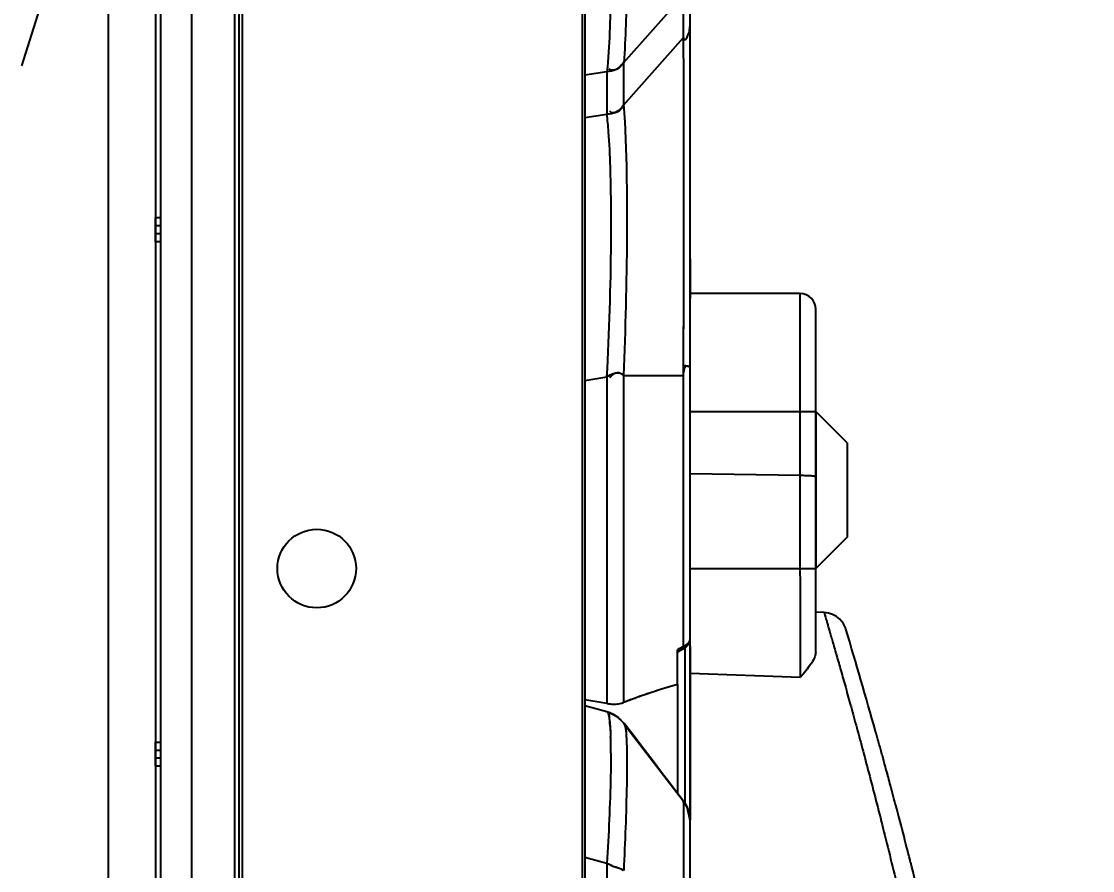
# Model space of a CAD drawing. Header units: millimetres. Extents: x -1070 to 42146, y 1440 to 12921.
# Drawn here: x 6332.1 to 6400.3, y 3561.1 to 3615.1 of the extents above; entities that cross this region are included whole.
import ezdxf

# ---------------------------------------------------------------- set-up
doc = ezdxf.new("R2010")
doc.units = ezdxf.units.MM
for name, color, linetype in [('02___PRT_ALL_AXES', 7, 'Continuous'), ('06___PRT_ALL_SURFS', 7, 'Continuous'), ('DIM', 4, 'Continuous'), ('DW-PLUS-XIANGTI实线CONTINUOUS', 7, 'Continuous')]:
    doc.layers.add(name, color=color, linetype=linetype)
doc.styles.get("Standard").update_dxf_attribs({"font": 'arial.ttf'})
doc.dimstyles.new('ISO-200', dxfattribs={"dimtxt": 30, "dimasz": 25, "dimexe": 1.25, "dimexo": 5, "dimgap": 5, "dimtad": 1, "dimtoh": 1, "dimdec": 1, "dimdsep": 46, "dimtxsty": 'Standard', "dimcen": 2.5, "dimadec": 0, "dimazin": 0, "dimtfac": 1, "dimtdec": 1, "dimtmove": 0, "dimatfit": 3, "dimfxl": 1, "dimarcsym": 0})

# ---------------------------------------------------------------- blocks, each defined once
blk = doc.blocks.new('*D114')
at = {"layer": 'Defpoints', "color": 0, "transparency": 16777216}
for p in [(6349.093, 3665.685), (6347.277, 3659.967)]:
    blk.add_point(p, dxfattribs=at)
at = {"layer": 'DIM', "color": 0, "lineweight": -2, "transparency": 16777216}
for p, q in [((6430.338, 3921.55), (6356.659, 3689.513)), ((6911.053, 3921.55), (6430.338, 3921.55)), ((6347.277, 3659.967), (6349.093, 3665.685)), ((6339.711, 3636.139), (6332.145, 3612.311))]:
    blk.add_line(p, q, dxfattribs=at)
at = {"layer": 'DIM', "color": 0, "transparency": 16777216}
for points in [[(6352.688, 3690.774), (6360.63, 3688.252), (6349.093, 3665.685)], [(6335.74, 3637.4), (6343.682, 3634.878), (6347.277, 3659.967)]]:
    blk.add_solid(points, dxfattribs=at)
at = {"layer": 'DIM', "color": 0, "lineweight": -3, "transparency": 16777216, "insert": (6673.195, 3946.55), "char_height": 30, "attachment_point": 5}
blk.add_mtext('{\\fGulim|b0|i0|c134|p0;4-\\fGulim|b0|i0|c0|p0;%%C\\fGulim|b0|i0|c134|p0;6.5 through hole}', dxfattribs=at)
blk = doc.blocks.new('*D132')
at = {"layer": 'Defpoints', "color": 0, "transparency": 16777216}
for p in [(6369.185, 3662.826), (6369.185, 2872.826), (6505.484, 2872.826)]:
    blk.add_point(p, dxfattribs=at)
at = {"layer": 'DIM', "color": 0, "lineweight": -2, "transparency": 16777216}
for p, q in [((6374.185, 3662.826), (6506.734, 3662.826)), ((6505.484, 3637.826), (6505.484, 2897.826)), ((6374.185, 2872.826), (6506.734, 2872.826))]:
    blk.add_line(p, q, dxfattribs=at)
at = {"layer": 'DIM', "color": 0, "transparency": 16777216}
for points in [[(6501.317, 3637.826), (6509.65, 3637.826), (6505.484, 3662.826)], [(6501.317, 2897.826), (6509.65, 2897.826), (6505.484, 2872.826)]]:
    blk.add_solid(points, dxfattribs=at)
at = {"layer": 'DIM', "color": 0, "lineweight": -3, "transparency": 16777216, "insert": (6481.064, 3267.136), "char_height": 30, "attachment_point": 5, "rotation": 90}
blk.add_mtext('790 [2\'-7 1/8"]', dxfattribs=at)

msp = doc.modelspace()

# ---------------------------------------------------------------- linework, layer by layer
at = {"color": 7, "linetype": 'Continuous', "lineweight": -3}
for p, q in [((6374.685, 3600.026), (6374.685, 3597.826)), ((6374.685, 3599.892), (6374.685, 3597.826)), ((6374.685, 3597.826), (6374.685, 3597.504)), ((6381.685, 3586.259), (6381.685, 3597.826)), ((6382.685, 3591.417), (6382.685, 3596.826)), ((6382.685, 3591.418), (6382.685, 3596.826)), ((6374.685, 3592.617), (6374.685, 3593.204)), ((6374.273, 3586.569), (6374.274, 3592.617)), ((6374.685, 3586.383), (6374.685, 3592.617)), ((6382.685, 3590.426), (6382.685, 3591.418)), ((6382.685, 3590.426), (6382.685, 3591.417)), ((6382.685, 3588.904), (6382.685, 3590.426)), ((6382.685, 3588.906), (6382.685, 3590.426)), ((6384.685, 3588.326), (6382.685, 3590.326)), ((6382.685, 3586.185), (6382.685, 3588.906)), ((6382.685, 3586.185), (6382.685, 3588.904)), ((6384.685, 3588.323), (6384.685, 3585.326)), ((6374.272, 3576.523), (6374.273, 3586.569)), ((6374.685, 3586.383), (6381.685, 3586.259)), ((6374.685, 3576.826), (6374.685, 3586.383)), ((6381.72, 3573.413), (6381.685, 3586.259)), ((6382.685, 3574.989), (6382.685, 3586.185)), ((6384.685, 3585.326), (6384.685, 3582.329)), ((6384.685, 3582.326), (6382.685, 3580.326)), ((6374.685, 3576.523), (6374.685, 3576.826)), ((6374.272, 3575.806), (6374.272, 3576.523)), ((6374.685, 3575.806), (6374.685, 3576.523)), ((6374.272, 3575.664), (6374.272, 3575.806)), ((6374.272, 3575.368), (6374.272, 3575.664)), ((6374.672, 3575.724), (6374.666, 3575.663)), ((6373.885, 3575.017), (6373.885, 3575.158)), ((6373.885, 3572.945), (6373.885, 3575.017)), ((6374.079, 3575.123), (6374.207, 3575.192)), ((6374.385, 3575.073), (6374.385, 3575.308)), ((6374.385, 3573.938), (6374.385, 3575.073)), ((6374.685, 3574.333), (6374.685, 3575.141)), ((6374.685, 3573.676), (6374.685, 3574.333)), ((6374.385, 3572.53), (6374.385, 3573.938)), ((6374.685, 3565.262), (6374.685, 3573.676)), ((6374.685, 3573.676), (6381.72, 3573.413)), ((6374.385, 3570.855), (6374.385, 3572.53)), ((6374.385, 3568.921), (6374.385, 3570.855)), ((6374.385, 3566.739), (6374.385, 3568.921)), ((6374.385, 3565.534), (6374.385, 3566.739)), ((6374.385, 3565.367), (6374.385, 3565.534))]:
    msp.add_line(p, q, dxfattribs=at)
at = {"color": 1, "lineweight": -3}
msp.add_lwpolyline([(6337.685, 3767.826), (6340.685, 3767.826), (6340.685, 2767.826), (6337.685, 2767.826)], close=True, dxfattribs=at)
at = {"color": 7, "linetype": 'Continuous', "lineweight": -3}
for points in [[(6374.209, 3575.192), (6374.278, 3575.231), (6374.444, 3575.35), (6374.568, 3575.48), (6374.647, 3575.617), (6374.664, 3575.664)], [(6373.885, 3575.017), (6373.951, 3575.053), (6374.079, 3575.123)]]:
    msp.add_lwpolyline(points, dxfattribs=at)
for centre, radius, start, end in [((6381.685, 3596.826), 1, 0, 90), ((6383.164, 3576.029), 1.5, 45.29323, 88), ((6383.164, 3576.029), 1.5, 31.05764, 45.29323), ((6383.164, 3576.029), 1.5, 16.82203, 31.05764), ((6058.352, 3477.826), 340.833, 15.68596, 16.82202), ((6394.277, 3537.966), 42.416, 118.14174, 118.7358), ((6058.352, 3477.826), 340.833, 15.68285, 15.68596), ((6058.352, 3477.826), 340.833, 15.67779, 15.68285), ((6058.352, 3477.826), 340.833, 15.66534, 15.67779), ((6058.352, 3477.826), 340.833, 15.60619, 15.66534), ((6058.352, 3477.826), 340.833, 15.59399, 15.60619), ((6058.352, 3477.826), 340.833, 15.56817, 15.59399), ((6058.352, 3477.826), 340.833, 15.44855, 15.56817), ((6058.352, 3477.826), 340.833, 15.38357, 15.44855), ((6058.352, 3477.826), 340.833, 15.19959, 15.38357), ((6058.352, 3477.826), 340.833, 15.19224, 15.19959), ((6058.352, 3477.826), 340.833, 15.10641, 15.19224), ((6058.352, 3477.826), 340.833, 15.08348, 15.10641), ((6058.352, 3477.826), 340.833, 14.85621, 15.08348), ((6058.352, 3477.826), 340.833, 14.85228, 14.85621), ((6058.352, 3477.826), 340.833, 14.73781, 14.85228), ((6058.352, 3477.826), 340.833, 14.7272, 14.73781), ((6058.352, 3477.826), 340.833, 14.39385, 14.7272), ((6058.352, 3477.826), 340.833, 14.23336, 14.39385), ((6058.352, 3477.826), 340.833, 14.23148, 14.23336), ((6058.352, 3477.826), 340.833, 13.82424, 14.23148)]:
    msp.add_arc(centre, radius, start, end, dxfattribs=at)
for points, knots in [([(6381.685, 3586.259), (6381.813, 3586.259), (6381.998, 3586.257), (6382.233, 3586.248), (6382.384, 3586.239), (6382.505, 3586.228), (6382.6, 3586.216), (6382.651, 3586.205), (6382.685, 3586.193), (6382.685, 3586.185)], [0, 0, 0, 0, 0.379507, 0.55108, 0.701623, 0.825451, 0.917975, 0.976088, 1, 1, 1, 1]), ([(6383.217, 3577.528), (6383.218, 3577.527), (6383.218, 3577.519), (6383.224, 3577.507), (6383.23, 3577.483), (6383.24, 3577.451), (6383.252, 3577.41), (6383.273, 3577.336), (6383.307, 3577.222), (6383.355, 3577.056), (6383.415, 3576.855), (6383.484, 3576.617), (6383.564, 3576.343), (6383.654, 3576.034), (6383.794, 3575.55), (6383.993, 3574.858), (6384.259, 3573.924), (6384.56, 3572.855), (6384.895, 3571.653), (6385.26, 3570.322), (6385.653, 3568.866), (6386.23, 3566.688), (6387.003, 3563.684), (6387.967, 3559.76), (6388.973, 3555.443), (6389.998, 3550.772), (6391.018, 3545.788), (6392.014, 3540.537), (6392.964, 3535.064), (6394.158, 3527.48), (6394.922, 3521.71), (6395.372, 3517.826)], [0, 0, 0, 0, 0.000079, 0.000315, 0.000708, 0.001258, 0.001965, 0.002829, 0.005027, 0.00785, 0.011294, 0.015356, 0.020034, 0.025321, 0.031215, 0.044798, 0.060734, 0.07897, 0.099443, 0.122088, 0.146835, 0.173608, 0.232921, 0.299374, 0.37228, 0.450926, 0.534572, 0.622455, 0.713781, 0.807725, 1, 1, 1, 1]), ([(6374.272, 3575.368), (6374.323, 3575.393), (6374.479, 3575.478), (6374.633, 3575.607), (6374.672, 3575.724)], [0, 0, 0, 0, 0.316471, 1, 1, 1, 1]), ([(6374.672, 3575.724), (6374.676, 3575.737), (6374.683, 3575.765), (6374.685, 3575.792), (6374.685, 3575.806)], [0, 0, 0, 0, 0.500081, 1, 1, 1, 1]), ([(6382.685, 3574.989), (6382.685, 3574.861), (6382.596, 3574.589), (6382.262, 3574.062), (6381.938, 3573.683), (6381.72, 3573.413)], [0, 0, 0, 0, 0.20421, 0.443205, 1, 1, 1, 1])]:
    msp.add_open_spline(points, degree=3, knots=knots, dxfattribs=at)
msp.add_open_spline([(6374.272, 3575.368), (6374.284, 3575.306), (6374.269, 3575.176), (6374.207, 3575.19)], degree=3, dxfattribs=at)
at = {"layer": '02___PRT_ALL_AXES', "color": 7, "linetype": 'Continuous', "lineweight": -3}
msp.add_line((6381.685, 3597.826), (6374.685, 3597.826), dxfattribs=at)
at = {"layer": '06___PRT_ALL_SURFS', "color": 7, "linetype": 'Continuous', "lineweight": -3}
for p, q in [((6370.463, 3612.499), (6370.461, 3609.812)), ((6369.393, 3611.93), (6367.985, 3611.713)), ((6369.393, 3611.93), (6369.393, 3609.246)), ((6374.685, 3595.186), (6374.685, 3611.835)), ((6367.985, 3609.028), (6369.393, 3609.246)), ((6374.273, 3593.57), (6374.281, 3595.574)), ((6374.685, 3593.204), (6374.685, 3595.186)), ((6374.27, 3592.617), (6374.273, 3593.57)), ((6367.985, 3592.297), (6369.393, 3592.515)), ((6369.393, 3592.515), (6369.393, 3572.305)), ((6370.461, 3592.617), (6370.462, 3572.305)), ((6370.461, 3592.617), (6374.274, 3592.617)), ((6383.217, 3577.528), (6382.685, 3577.547)), ((6373.885, 3572.945), (6373.885, 3567.535)), ((6369.393, 3571.74), (6367.985, 3571.964)), ((6369.393, 3572.305), (6369.393, 3571.74)), ((6370.462, 3572.305), (6370.462, 3571.8)), ((6369.393, 3571.213), (6367.985, 3571.59)), ((6370.317, 3571.754), (6370.462, 3571.8)), ((6369.529, 3571.171), (6369.398, 3571.211)), ((6370.157, 3570.817), (6370.054, 3570.901)), ((6370.463, 3570.497), (6371.093, 3569.676)), ((6370.494, 3570.475), (6370.494, 3570.475)), ((6370.595, 3570.342), (6370.494, 3570.475)), ((6370.494, 3570.475), (6370.521, 3570.423)), ((6371.093, 3569.676), (6371.773, 3568.79)), ((6371.773, 3568.79), (6374.271, 3565.534)), ((6373.885, 3567.535), (6373.885, 3566.04)), ((6374.273, 3565.534), (6374.273, 3565.534)), ((6374.276, 3565.517), (6374.273, 3565.534)), ((6374.282, 3565.391), (6374.276, 3565.517)), ((6374.685, 3564.318), (6374.665, 3564.591)), ((6374.685, 3564.318), (6374.685, 3564.316)), ((6374.685, 3564.316), (6374.685, 3564.318)), ((6374.685, 3561.009), (6374.685, 3564.316)), ((6374.685, 3564.316), (6374.685, 3564.314)), ((6369.393, 3561.553), (6367.985, 3561.931)), ((6374.283, 3560.324), (6374.29, 3561.739)), ((6369.393, 3561.553), (6369.393, 3552.295))]:
    msp.add_line(p, q, dxfattribs=at)
for points in [[(6370.304, 3570.687), (6370.266, 3570.728), (6370.054, 3570.901), (6369.816, 3571.048), (6369.548, 3571.165), (6369.529, 3571.171)], [(6374.272, 3565.534), (6373.915, 3566.001), (6373.405, 3566.667), (6372.878, 3567.355), (6372.333, 3568.067), (6371.771, 3568.803), (6371.192, 3569.561), (6370.595, 3570.342)], [(6374.384, 3565.369), (6374.367, 3565.4), (6374.272, 3565.534)], [(6374.515, 3565.12), (6374.504, 3565.15), (6374.384, 3565.369)], [(6374.609, 3564.859), (6374.604, 3564.882), (6374.515, 3565.12)], [(6374.665, 3564.591), (6374.665, 3564.603), (6374.609, 3564.859)]]:
    msp.add_lwpolyline(points, dxfattribs=at)
for centre, radius, start, end in [((3456.183, 3604.073), 2918.111, 359.83311, 0.164729), ((6370.112, 3570.264), 0.439, 19.55759, 21.22375), ((6340.331, 3568.725), 29.319, 0.47345, 1.79238), ((6327.862, 3568.589), 41.789, 359.97296, 0.51828), ((6372.685, 3564.316), 2, 31.83807, 37.51524), ((6372.685, 3564.318), 2, 31.78681, 37.47425), ((6372.685, 3564.316), 2, 23.76012, 31.83807), ((6372.685, 3564.318), 2, 23.70257, 31.78681), ((6372.685, 3564.316), 2, 15.78151, 23.76012), ((6372.685, 3564.318), 2, 15.73353, 23.70257), ((6372.685, 3564.318), 2, 7.86807, 15.73353), ((6372.685, 3564.316), 2, 7.91922, 15.78151), ((6372.685, 3564.318), 2, 0, 7.86807), ((6372.685, 3564.316), 2, 0, 7.91922)]:
    msp.add_arc(centre, radius, start, end, dxfattribs=at)
for start_param, end_param in [(0.216465, 0.269905), (0.283195, 0.296462), (0.269905, 0.283195)]:
    msp.add_ellipse((6383.389, 3517.826), major_axis=(0, 56.436), ratio=0.784079, start_param=start_param, end_param=end_param, dxfattribs=at)
for points, knots in [([(6370.463, 3612.506), (6370.32, 3612.35), (6370.02, 3612.045), (6369.596, 3611.939), (6369.393, 3611.93)], [0, 0, 0, 0, 0.510326, 1, 1, 1, 1]), ([(6370.461, 3609.806), (6370.338, 3609.623), (6370.026, 3609.313), (6369.589, 3609.227), (6369.393, 3609.246)], [0, 0, 0, 0, 0.528178, 1, 1, 1, 1]), ([(6370.458, 3609.814), (6370.489, 3609.427), (6370.614, 3607.515), (6370.65, 3605.599), (6370.663, 3604.072)], [0, 0, 0, 0, 0.202891, 1, 1, 1, 1]), ([(6369.382, 3609.244), (6369.421, 3608.868), (6369.585, 3607.008), (6369.627, 3605.14), (6369.643, 3603.65)], [0, 0, 0, 0, 0.202176, 1, 1, 1, 1]), ([(6370.663, 3604.072), (6370.671, 3603.199), (6370.671, 3599.38), (6370.572, 3595.561), (6370.458, 3592.617)], [0, 0, 0, 0, 0.228535, 1, 1, 1, 1]), ([(6369.643, 3603.65), (6369.653, 3602.802), (6369.653, 3599.088), (6369.524, 3595.375), (6369.382, 3592.514)], [0, 0, 0, 0, 0.228538, 1, 1, 1, 1]), ([(6374.274, 3592.618), (6374.279, 3592.767), (6374.29, 3592.96), (6374.431, 3593.328), (6374.685, 3593.139), (6374.685, 3593.204)], [0, 0, 0, 0, 0.510918, 0.777073, 1, 1, 1, 1]), ([(6370.461, 3592.629), (6370.396, 3592.677), (6370.045, 3592.836), (6369.637, 3592.675), (6369.393, 3592.515)], [0, 0, 0, 0, 0.216219, 1, 1, 1, 1]), ([(6369.393, 3571.74), (6369.478, 3571.727), (6369.784, 3571.69), (6370.1, 3571.699), (6370.317, 3571.754)], [0, 0, 0, 0, 0.277465, 1, 1, 1, 1]), ([(6369.398, 3571.211), (6369.445, 3571.199), (6369.511, 3571.029), (6369.563, 3570.741), (6369.612, 3570.244), (6369.628, 3569.864), (6369.636, 3569.642)], [0, 0, 0, 0, 0.090173, 0.282862, 0.586391, 1, 1, 1, 1]), ([(6370.526, 3570.411), (6370.541, 3570.367), (6370.608, 3570.065), (6370.623, 3569.756), (6370.637, 3569.495)], [0, 0, 0, 0, 0.151798, 1, 1, 1, 1]), ([(6370.637, 3569.495), (6370.643, 3569.387), (6370.665, 3568.87), (6370.669, 3568.352), (6370.669, 3567.942)], [0, 0, 0, 0, 0.208655, 1, 1, 1, 1]), ([(6369.651, 3568.57), (6369.651, 3568.103), (6369.616, 3565.763), (6369.506, 3563.424), (6369.398, 3561.552)], [0, 0, 0, 0, 0.199141, 1, 1, 1, 1]), ([(6370.669, 3567.942), (6370.669, 3567.489), (6370.641, 3565.21), (6370.551, 3562.932), (6370.464, 3561.108)], [0, 0, 0, 0, 0.19899, 1, 1, 1, 1]), ([(6374.29, 3561.739), (6374.292, 3562.187), (6374.293, 3563.404), (6374.306, 3564.622), (6374.282, 3565.391)], [0, 0, 0, 0, 0.367697, 1, 1, 1, 1]), ([(6370.463, 3561.12), (6370.324, 3561.219), (6369.926, 3561.282), (6369.587, 3561.463), (6369.393, 3561.553)], [0, 0, 0, 0, 0.444359, 1, 1, 1, 1])]:
    msp.add_open_spline(points, degree=3, knots=knots, dxfattribs=at)
at = {"layer": 'DW-PLUS-XIANGTI实线CONTINUOUS', "color": 7, "lineweight": -3}
for p, q in [((6374.685, 3593.204), (6374.685, 3644.763)), ((6367.844, 2891.79), (6367.844, 3643.862)), ((6367.985, 3643.88), (6367.985, 2891.771)), ((6340.985, 3642.326), (6340.985, 3519.326)), ((6342.985, 2894.054), (6342.985, 3641.598)), ((6345.692, 3640.946), (6345.692, 3117.826)), ((6345.985, 3640.984), (6345.985, 2894.668)), ((6346.19, 3641.011), (6346.19, 2894.641)), ((6370.463, 3612.499), (6374.271, 3616.798)), ((6374.274, 3614.116), (6374.271, 3616.798)), ((6370.461, 3609.812), (6374.274, 3614.116)), ((6374.278, 3613.178), (6374.27, 3614.119)), ((6370.463, 3612.499), (6370.461, 3609.812)), ((6369.393, 3611.93), (6367.985, 3611.713)), ((6369.393, 3611.93), (6369.393, 3609.246)), ((6367.985, 3609.028), (6369.393, 3609.246)), ((6340.985, 3602.639), (6340.685, 3602.639)), ((6340.685, 3601.123), (6340.685, 3602.638)), ((6340.985, 3602.139), (6340.685, 3602.139)), ((6340.685, 3601.638), (6340.985, 3601.638)), ((6340.685, 3601.139), (6340.985, 3601.139)), ((6374.685, 3599.892), (6374.685, 3597.504)), ((6374.27, 3592.617), (6374.272, 3593.206)), ((6374.685, 3575.806), (6374.685, 3593.204)), ((6367.985, 3592.297), (6369.393, 3592.515)), ((6369.393, 3592.515), (6369.393, 3571.74)), ((6370.461, 3592.617), (6370.462, 3571.8)), ((6370.461, 3592.617), (6374.274, 3592.617)), ((6374.272, 3575.368), (6374.274, 3592.617)), ((6374.685, 3590.326), (6382.685, 3590.326)), ((6382.685, 3590.326), (6382.685, 3580.326)), ((6384.685, 3588.326), (6382.685, 3590.326)), ((6384.685, 3588.323), (6384.685, 3582.329)), ((6384.685, 3582.326), (6382.685, 3580.326)), ((6374.685, 3580.326), (6382.685, 3580.326)), ((6374.685, 3471.334), (6374.685, 3576.204)), ((6374.209, 3575.192), (6374.568, 3575.48)), ((6374.272, 3575.368), (6374.265, 3575.26)), ((6374.568, 3575.48), (6374.664, 3575.664)), ((6374.672, 3575.724), (6374.664, 3575.664)), ((6374.672, 3575.724), (6374.682, 3575.765)), ((6374.682, 3575.765), (6374.685, 3575.806)), ((6374.685, 3575.368), (6374.685, 3564.318)), ((6373.885, 3575.017), (6374.207, 3575.192)), ((6373.885, 3572.945), (6373.885, 3575.158)), ((6374.265, 3575.26), (6374.207, 3575.192)), ((6374.385, 3565.347), (6374.385, 3575.334)), ((6373.885, 3572.945), (6373.885, 3566.04)), ((6369.393, 3571.74), (6367.985, 3571.964)), ((6369.393, 3571.213), (6367.985, 3571.59)), ((6370.054, 3570.901), (6369.398, 3571.211)), ((6370.494, 3570.475), (6370.054, 3570.901)), ((6370.463, 3570.497), (6374.271, 3565.534)), ((6371.102, 3569.678), (6370.494, 3570.475)), ((6340.685, 3567.779), (6340.685, 3569.295)), ((6340.685, 3569.278), (6340.985, 3569.278)), ((6372.878, 3567.355), (6371.102, 3569.678)), ((6340.685, 3568.779), (6340.985, 3568.779)), ((6340.685, 3568.278), (6340.985, 3568.278)), ((6340.685, 3567.778), (6340.985, 3567.778)), ((6374.272, 3565.534), (6372.878, 3567.355)), ((6374.504, 3565.15), (6374.365, 3565.38)), ((6374.685, 3564.318), (6374.504, 3565.15)), ((6369.393, 3561.553), (6367.985, 3561.931)), ((6369.393, 3561.553), (6369.393, 3545.116))]:
    msp.add_line(p, q, dxfattribs=at)
for centre, radius, start, end in [((6394.248, 3538.021), 42.354, 118.14152, 118.44252), ((6394.307, 3537.911), 42.479, 118.44252, 118.73558), ((6370.125, 3570.269), 0.425, 19.53493, 21.85873), ((6345.323, 3568.86), 24.325, 1.46714, 1.84281), ((6334.499, 3568.624), 35.152, 359.91106, 1.39946), ((6372.685, 3564.318), 2, 0, 37.47425), ((6372.685, 3564.316), 2, 0, 32.62057), ((5321.095, 3566.119), 1053.204, 359.592378, 359.824045)]:
    msp.add_arc(centre, radius, start, end, dxfattribs=at)
msp.add_ellipse((6350.936, 3580.326), major_axis=(0, 2.5), ratio=1, dxfattribs=at)
msp.add_ellipse((6383.389, 3517.826), major_axis=(0, 56.436), ratio=0.784079, start_param=0.216465, end_param=0.296462, dxfattribs=at)
for points, knots in [([(6369.651, 3619.035), (6369.651, 3618.335), (6369.63, 3615.966), (6369.558, 3613.593), (6369.398, 3611.931)], [0, 0, 0, 0, 0.295336, 1, 1, 1, 1]), ([(6370.669, 3619.397), (6370.669, 3618.716), (6370.652, 3616.416), (6370.595, 3614.114), (6370.464, 3612.499)], [0, 0, 0, 0, 0.29577, 1, 1, 1, 1]), ([(6374.274, 3614.115), (6374.28, 3614.064), (6374.351, 3613.884), (6374.56, 3614.243), (6374.647, 3614.491), (6374.685, 3614.762), (6374.685, 3614.881)], [0, 0, 0, 0, 0.134794, 0.333219, 0.691624, 1, 1, 1, 1]), ([(6374.281, 3595.574), (6374.287, 3597.299), (6374.294, 3603.167), (6374.307, 3609.036), (6374.278, 3613.178)], [0, 0, 0, 0, 0.294039, 1, 1, 1, 1]), ([(6370.463, 3612.506), (6370.332, 3612.363), (6370.131, 3612.037), (6369.659, 3611.998), (6369.52, 3612.105)], [0, 0, 0, 0, 0.525639, 1, 1, 1, 1]), ([(6370.461, 3609.806), (6370.347, 3609.636), (6370.167, 3609.294), (6369.672, 3609.298), (6369.579, 3609.423)], [0, 0, 0, 0, 0.567647, 1, 1, 1, 1]), ([(6370.458, 3609.814), (6370.489, 3609.427), (6370.614, 3607.515), (6370.65, 3605.599), (6370.663, 3604.072)], [0, 0, 0, 0, 0.202891, 1, 1, 1, 1]), ([(6369.382, 3609.244), (6369.421, 3608.868), (6369.585, 3607.008), (6369.627, 3605.14), (6369.643, 3603.65)], [0, 0, 0, 0, 0.202176, 1, 1, 1, 1]), ([(6370.663, 3604.072), (6370.671, 3603.199), (6370.671, 3599.38), (6370.572, 3595.561), (6370.458, 3592.617)], [0, 0, 0, 0, 0.228535, 1, 1, 1, 1]), ([(6369.643, 3603.65), (6369.653, 3602.802), (6369.653, 3599.088), (6369.524, 3595.375), (6369.382, 3592.514)], [0, 0, 0, 0, 0.228538, 1, 1, 1, 1]), ([(6374.274, 3592.618), (6374.282, 3592.836), (6374.201, 3593.455), (6374.685, 3593.139), (6374.685, 3593.204)], [0, 0, 0, 0, 0.770086, 1, 1, 1, 1]), ([(6370.461, 3592.629), (6370.342, 3592.718), (6369.999, 3592.887), (6369.672, 3592.626), (6369.58, 3592.463)], [0, 0, 0, 0, 0.443322, 1, 1, 1, 1]), ([(6374.272, 3575.368), (6374.348, 3575.405), (6374.479, 3575.479), (6374.592, 3575.584), (6374.629, 3575.639)], [0, 0, 0, 0, 0.562359, 1, 1, 1, 1]), ([(6374.629, 3575.639), (6374.638, 3575.652), (6374.654, 3575.68), (6374.667, 3575.71), (6374.672, 3575.724)], [0, 0, 0, 0, 0.516507, 1, 1, 1, 1]), ([(6369.398, 3571.211), (6369.542, 3571.173), (6369.548, 3570.448), (6369.623, 3570.026), (6369.636, 3569.642)], [0, 0, 0, 0, 0.279325, 1, 1, 1, 1]), ([(6370.494, 3570.475), (6370.499, 3570.469), (6370.508, 3570.453), (6370.516, 3570.436), (6370.52, 3570.427)], [0, 0, 0, 0, 0.449839, 1, 1, 1, 1]), ([(6370.526, 3570.411), (6370.538, 3570.375), (6370.594, 3570.142), (6370.611, 3569.903), (6370.625, 3569.703)], [0, 0, 0, 0, 0.159944, 1, 1, 1, 1]), ([(6370.625, 3569.703), (6370.633, 3569.587), (6370.664, 3569), (6370.669, 3568.413), (6370.669, 3567.942)], [0, 0, 0, 0, 0.198685, 1, 1, 1, 1]), ([(6369.651, 3568.57), (6369.651, 3568.103), (6369.616, 3565.763), (6369.506, 3563.424), (6369.398, 3561.552)], [0, 0, 0, 0, 0.199141, 1, 1, 1, 1]), ([(6370.669, 3567.942), (6370.669, 3567.489), (6370.641, 3565.21), (6370.551, 3562.932), (6370.464, 3561.108)], [0, 0, 0, 0, 0.19899, 1, 1, 1, 1]), ([(6374.282, 3565.391), (6374.281, 3565.426), (6374.274, 3565.47), (6374.281, 3565.523), (6374.273, 3565.534)], [0, 0, 0, 0, 0.721742, 1, 1, 1, 1]), ([(6374.294, 3562.885), (6374.295, 3563.187), (6374.294, 3564.022), (6374.299, 3564.858), (6374.282, 3565.391)], [0, 0, 0, 0, 0.361456, 1, 1, 1, 1]), ([(6370.463, 3561.12), (6370.269, 3561.258), (6369.899, 3561.29), (6369.605, 3561.479), (6369.521, 3561.545)], [0, 0, 0, 0, 0.689784, 1, 1, 1, 1])]:
    msp.add_open_spline(points, degree=3, knots=knots, dxfattribs=at)
for points in [[(6374.272, 3593.206), (6374.275, 3593.995), (6374.278, 3594.784), (6374.281, 3595.574)], [(6369.393, 3571.74), (6369.586, 3571.709), (6369.784, 3571.694), (6369.979, 3571.705)], [(6369.979, 3571.705), (6370.143, 3571.714), (6370.309, 3571.74), (6370.462, 3571.8)]]:
    msp.add_open_spline(points, degree=3, dxfattribs=at)

# ---------------------------------------------------------------- dimensions: what is measured, and where the dimension line sits
at = {"layer": 'DIM', "color": 7, "lineweight": -3}
dim = msp.add_diameter_dim_2p(p1=(6347.277, 3659.967), p2=(6349.093, 3665.685), text='{\\fGulim|b0|i0|c134|p0;4-\\fGulim|b0|i0|c0|p0;%%C\\fGulim|b0|i0|c134|p0;6.5 through hole}', dimstyle='ISO-200', dxfattribs=at)
dim.commit()
dim.dimension.update_dxf_attribs({"geometry": '*D114', "text_midpoint": (6673.195, 3921.55), "dimtype": 163})
dim = msp.add_linear_dim(base=(6505.484, 2872.826), p1=(6369.185, 3662.826), p2=(6369.185, 2872.826), angle=90, dimstyle='ISO-200', dxfattribs=at)
dim.commit()
dim.dimension.update_dxf_attribs({"geometry": '*D132', "text_midpoint": (6505.484, 3267.136), "dimtype": 160})

doc.saveas('drawing.dxf')
